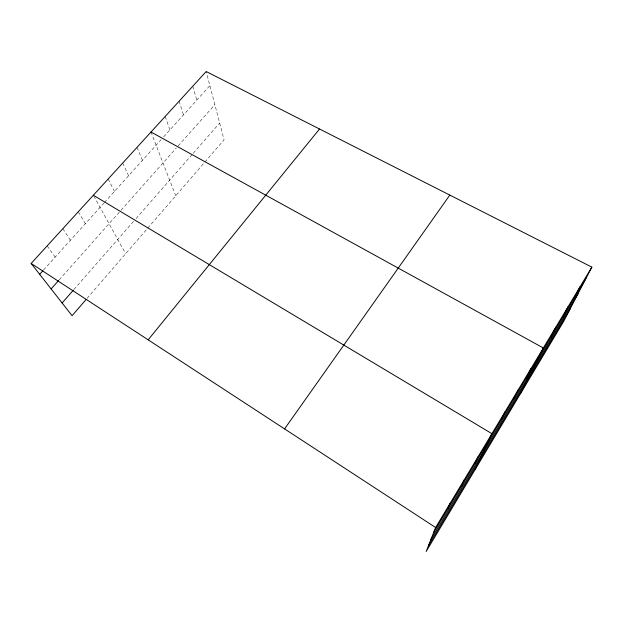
<?xml version="1.0" encoding="UTF-8"?>
<svg xmlns="http://www.w3.org/2000/svg" width="623" height="623" viewBox="0 0 623 623"><rect width="100%" height="100%" fill="white"/><g stroke="black" fill="none" stroke-linecap="round" stroke-linejoin="round"><path stroke-width="0.47" stroke-dasharray="3.12 2.34" d="M87.041 298.394L224.07 139.848L206.182 71.52M73.911 289.508L133.556 221.399M136.048 218.548L192.569 153.998M193.2 153.281L219.67 123.05M59.185 279.875L120.395 210.971M121.026 210.263L176.317 148.025M178.186 145.922L214.857 104.648M43.555 270.032L103.807 203.223M104.43 202.53L161.139 139.645M163.654 136.865L209.873 85.616M47.153 245.898L55.198 257.12M62.845 228.696L70.43 240.237M78.241 211.812L85.374 223.657M93.793 196.058L125.636 253.74M108.161 179.003L114.453 191.425M122.708 163.055L128.595 175.741M136.99 147.394L142.48 160.337M151.007 132.021L175.733 195.778M165.188 116.478L169.923 129.911M179.105 101.214L183.481 114.873M192.764 86.231L196.798 100.116"/><path stroke-width="0.93" d="M591.85 267.127L435.609 527.517L426.163 551.48L563.589 321.546L591.85 267.127L206.182 71.52L31.15 263.443L72.081 315.697L85.818 299.811M447.758 508.991L450.18 503.236M461.604 485.909L464.415 479.508M475.131 463.341L478.324 456.332M475.123 469.571L491.921 433.678L93.341 195.248M501.313 419.668L505.206 411.53M513.975 398.541L518.196 389.873M526.373 377.865L530.905 368.699M520.384 393.829L543.342 347.977L151.007 132.021M550.748 337.214L555.872 327.098M562.725 317.239L568.121 306.672M574.445 297.677L580.114 286.689M430.945 539.362L578.012 293.776M428.422 545.756L570.434 308.362M433.6 532.61L585.932 278.528M284.579 428.912L449.822 195.092M148.165 339.846L319.521 129.008M62.121 302.98L73.288 290.217M51.125 288.947L58.57 280.568M39.677 274.33L42.909 270.748M31.15 263.443L435.609 527.517"/></g></svg>
